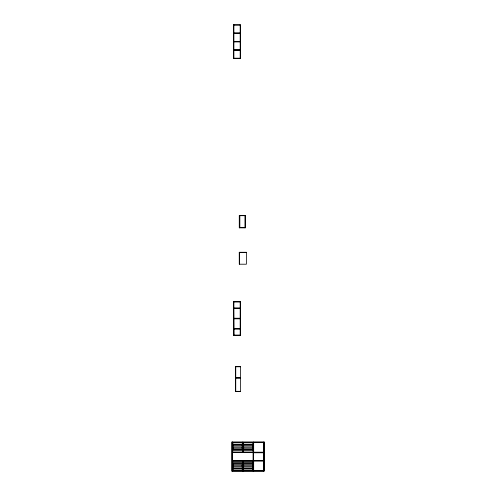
<?xml version="1.0" encoding="UTF-8"?>
<svg xmlns="http://www.w3.org/2000/svg" width="496" height="496" viewBox="0 0 496 496"><rect width="100%" height="100%" fill="white"/><g stroke="black" fill="none" stroke-linecap="round" stroke-linejoin="round"><path stroke-width="0.74" d="M233.573 24.8L240.467 24.8L240.467 58.485L233.573 58.485L233.573 24.8L233.604 58.454M233.889 25.085L240.182 25.085M233.889 32.934L240.182 32.934M233.604 33.251L240.182 33.22M233.889 33.505L240.182 33.505M233.889 41.36L240.182 41.36M233.604 41.608L240.182 41.639M233.889 41.924L240.182 41.924M233.889 49.78L240.182 49.78M233.889 50.028L240.182 50.059M233.889 50.344L240.182 50.344M233.889 58.199L240.182 58.199M239.562 215.686L245.309 215.686M239.562 227.583L245.309 227.583M246.394 252.563L239.277 252.594M233.573 301.68L240.467 301.68L240.467 335.364L233.573 335.364L233.573 301.68L233.889 335.333L233.889 301.68M233.889 301.965L240.182 301.965M233.889 308.01L240.182 308.01M233.889 308.258L240.182 308.289M233.889 308.574L240.182 308.574M233.889 318.24L240.182 318.24M233.889 318.488L240.182 318.525M233.889 318.804L240.182 318.804M233.889 328.47L240.182 328.47M233.889 328.724L240.182 328.755M233.889 329.034L240.182 329.034M233.889 335.079L240.182 335.079M235.749 366.78L240.467 366.78M235.749 377.543L240.467 377.543M235.464 377.859L240.467 377.828M235.749 378.113L240.467 378.113M235.749 391.332L240.467 391.332M232.401 442.302L263.878 442.302M253.419 442.333L263.847 442.333L263.847 470.884L232.401 470.915M232.698 442.587L242.6 442.587M243.195 442.587L253.09 442.587M263.878 442.587L232.401 442.624M232.401 444.193L253.388 444.193M232.401 444.695L252.365 444.695M232.401 445.29L253.388 445.29M232.401 446.859L253.388 446.859M232.401 447.962L253.388 447.962M232.401 449.531L253.388 449.531M232.401 450.635L253.388 450.635M263.878 452.203L232.401 452.203L253.357 452.234M232.401 452.488L253.103 452.488M253.388 452.488L263.878 452.488M253.388 452.767L263.878 452.767M253.388 460.449L263.878 460.449M232.401 460.734L253.103 460.734M253.388 460.734L263.878 460.734M232.432 460.982L253.357 460.982M232.401 461.02L263.878 461.02M232.401 462.588L253.388 462.588M232.401 463.686L253.388 463.686M232.401 465.254L253.388 465.254M232.401 466.358L253.388 466.358M232.401 467.926L253.388 467.926M232.401 468.522L252.365 468.522M232.401 469.03L253.388 469.03M232.401 470.599L253.388 470.599M232.698 470.636L242.6 470.636M243.195 470.636L253.09 470.636M253.388 470.636L263.878 470.636M263.878 442.017L263.878 471.2M263.599 442.587L263.599 452.203M263.599 461.02L263.599 470.636M253.673 442.587L253.673 452.203M253.673 461.02L253.673 470.636M253.357 442.017L253.338 471.2M253.09 442.302L253.09 470.915M252.886 444.032L252.886 445.482M252.886 446.927L252.886 448.378M252.886 449.103L243.4 449.103M252.886 464.12L243.4 464.12M252.886 464.839L252.886 466.29M252.886 467.74L252.886 469.185M252.588 444.032L252.588 445.482M252.588 446.927L252.588 448.378M252.588 464.839L252.588 466.29M252.588 467.74L252.588 469.185M245.024 215.686L245.024 227.869M243.697 444.032L243.697 445.482M243.697 446.927L243.697 448.378M243.697 464.839L243.697 466.29M243.697 467.74L243.697 469.185M243.4 444.032L243.4 445.482M243.4 446.927L243.4 448.378M243.4 464.839L243.4 466.29M243.4 467.74L243.4 469.185M243.195 442.302L243.195 452.203M243.195 461.02L243.195 470.915M242.86 442.017L242.897 452.488M242.897 460.734L242.86 471.2M242.6 442.302L242.6 452.203M242.6 461.02L242.6 470.915M242.389 444.032L242.389 445.482M242.389 446.927L242.389 448.378M242.389 449.103L232.909 449.103M242.389 464.12L232.909 464.12M242.389 464.839L242.389 466.29M242.389 467.74L242.389 469.185M242.091 444.032L242.091 445.482M242.091 446.927L242.091 448.378M242.091 464.839L242.091 466.29M242.091 467.74L242.091 469.185M240.182 24.8L240.182 58.485M240.182 301.68L240.182 335.364M239.847 215.686L239.847 227.583M239.562 215.4L239.562 227.869M239.562 252.278L239.562 264.207M235.749 366.494L235.749 391.617M233.889 24.8L233.889 58.485M233.201 444.032L233.201 445.482M233.201 446.927L233.201 448.378M233.201 464.839L233.201 466.29M233.201 467.74L233.201 469.185M232.909 444.032L232.909 445.482M232.909 446.927L232.909 448.378M232.909 464.839L232.909 466.29M232.909 467.74L232.909 469.185M232.698 442.302L232.698 452.203M232.698 461.02L232.698 470.915M232.45 442.017L232.401 471.2M232.122 442.017L232.122 471.2M245.309 215.4L239.277 215.431L239.277 227.838L245.309 227.869L245.309 215.4M246.394 252.278L239.246 252.278L239.277 264.207L246.394 264.207L246.394 252.278M240.467 366.494L235.464 366.525L235.464 391.586L240.467 391.617L240.467 366.494M264.163 442.017L231.837 442.017L231.837 471.2L264.163 471.2L264.163 442.017"/></g></svg>
